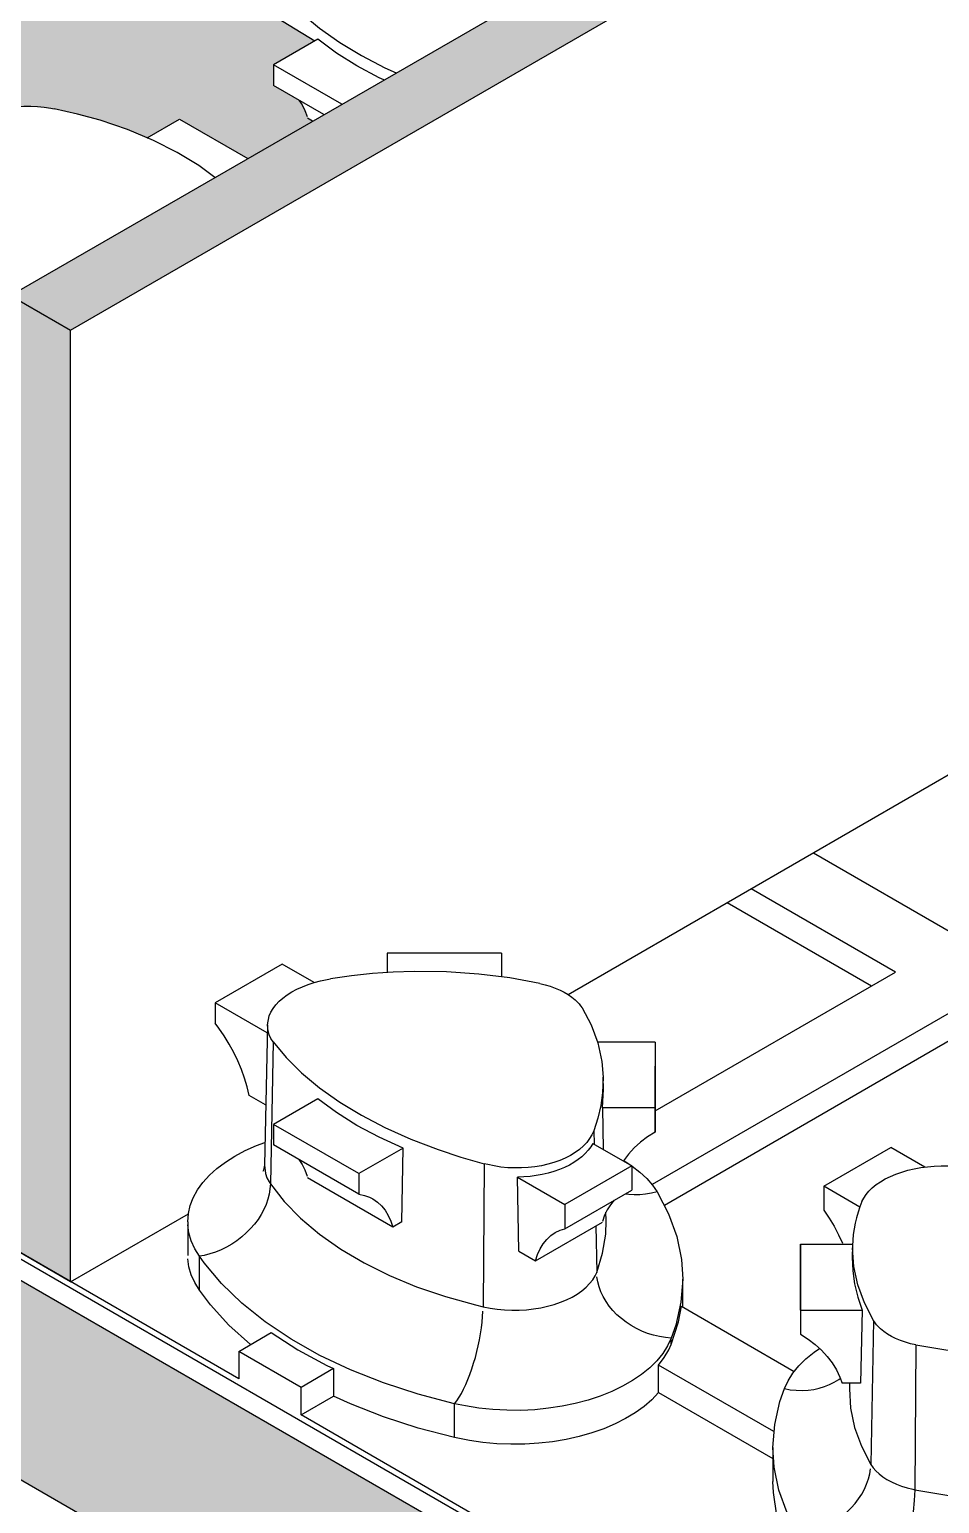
# Model space of a CAD drawing. Header units: millimetres. Extents: x 441156 to 441876, y 4514765 to 4515211.
# Drawn here: x 441489.989 to 441490.625, y 4515035.537 to 4515036.565 of the extents above; entities that cross this region are included whole.
import ezdxf

# ---------------------------------------------------------------- set-up
doc = ezdxf.new("R2010")
doc.units = ezdxf.units.MM
doc.layers.add('Cornice', color=7, linetype='Continuous')
doc.layers.add('Cornice_Tratteggi', color=7, linetype='Continuous', lineweight=5)

msp = doc.modelspace()

# ---------------------------------------------------------------- hatches: boundary and pattern name
at = {"layer": 'Cornice_Tratteggi'}
h = msp.add_hatch(dxfattribs=at)
h.set_pattern_fill('AR-RSHKE', color=254, scale=3.01875e-05)
h.set_pattern_definition([(0, (441481.528145, 4515051.270611), (0.0195524437, 0.00920115), [0.004600575, -0.0038338125, 0.0053673375, -0.0023002875, 0.0069008625, -0.00306705]), (0, (441481.5327455, 4515051.270994), (0.0195524437, 0.00920115), [0.0038338125, -0.0145684875, 0.00306705, -0.004600575]), (0, (441481.541947, 4515051.2700355), (0.0195524437, 0.00920115), [0.002300287, -0.023769637]), (90, (441481.528145, 4515051.2706106), (-0.0065174813, 0.00920115), [0.008817769, -0.027986831]), (90, (441481.5327455, 4515051.2706106), (-0.0065174813, 0.00920115), [0.008626078, -0.028178522]), (90, (441481.5365793, 4515051.2706106), (-0.0065174813, 0.00920115), [0.008051006, -0.028753594]), (90, (441481.5419467, 4515051.2700355), (-0.0065174813, 0.00920115), [0.008817769, -0.027986831]), (90, (441481.544247, 4515051.2700355), (-0.0065174813, 0.00920115), [0.008817769, -0.027986831]), (90, (441481.551148, 4515051.2706106), (-0.0065174813, 0.00920115), [0.008434387, -0.028370212])])
h.paths.add_polyline_path([(441490.01807424, 4515036.35548412), (441489.97624511, 4515036.37963395), (441489.97624511, 4515035.76380895), (441489.76709948, 4515035.88455808), (441489.76709948, 4515035.83625808), (441490.01807424, 4515035.69135912)])
h.paths.add_polyline_path([(441491.33918857, 4515037.1182225), (441491.33918857, 4515037.16652215), (441489.97624511, 4515036.37963395), (441490.01807424, 4515036.35548412)])
msp.add_hatch(color=254, dxfattribs=at).paths.add_polyline_path([(441489.95742889, 4515036.69872815, 1.0328110654), (441489.87026317, 4515036.55398606), (441489.93402486, 4515036.51502755), (441489.95044298, 4515036.52450647), (441489.97410147, 4515036.51084665), (441489.97605703, 4515036.51111167), (441489.98080044, 4515036.51153459), (441489.98556043, 4515036.51174106), (441489.99032181, 4515036.51172767), (441489.9950656, 4515036.51149707), (441489.99974206, 4515036.51105289), (441490.00430146, 4515036.51039877), (441490.00672284, 4515036.50995572), (441490.02303871, 4515036.50632802), (441490.03876728, 4515036.50200371), (441490.05794381, 4515036.49549603), (441490.07163157, 4515036.48976019), (441490.09426945, 4515036.50283074), (441490.14194986, 4515036.47530271), (441490.18703763, 4515036.50133389), (441490.18354425, 4515036.50335078), (441490.18318219, 4515036.50461077), (441490.18164739, 4515036.50884534), (441490.17973193, 4515036.51268618), (441490.17745039, 4515036.51610408), (441490.15980777, 4515036.52628996), (441490.1598081, 4515036.54066914), (441490.18876078, 4515036.55738394)])
h = msp.add_hatch(dxfattribs=at)
h.set_pattern_fill('GHIAIA2', color=254, scale=0.2, pattern_type=2)
h.set_pattern_definition([(0, (439121.96322, 4515107.92499), (0.2, 0.2), [0.06, -0.07, 0.01, -0.06]), (0, (439122.04322, 4515107.96499), (0.2, 0.2), [0.01, -0.05, 0.04, -0.1]), (0, (439122.07322, 4515107.97499), (0.2, 0.2), [0.01, -0.19]), (0, (439121.98322, 4515107.98499), (0.2, 0.2), [0.04, -0.16]), (0, (439121.96322, 4515108.00499), (0.2, 0.2), [0.02, -0.18]), (0, (439122.10322, 4515108.02499), (0.2, 0.2), [0.02, -0.01, 0.01, -0.16]), (0, (439122.02322, 4515108.03499), (0.2, 0.2), [0.03, -0.17]), (0, (439121.97322, 4515108.05499), (0.2, 0.2), [0.02, -0.18]), (0, (439122.05322, 4515108.07499), (0.2, 0.2), [0.01, -0.06, 0.03, -0.1]), (0, (439122.01322, 4515108.08499), (0.2, 0.2), [0.02, -0.18]), (0, (439122.08322, 4515108.09499), (0.2, 0.2), [0.02, -0.18]), (0, (439122.04322, 4515108.10499), (0.2, 0.2), [0.02, -0.18]), (0, (439122.12322, 4515108.11499), (0.2, 0.2), [0.02, -0.18]), (90, (439121.95322, 4515107.92499), (-0.2, 0.2), [0.04, -0.01, 0.02, -0.08, 0.04, -0.01]), (90, (439121.96322, 4515108.05499), (-0.2, 0.2), [0.01, -0.19]), (90, (439121.99322, 4515107.99499), (-0.2, 0.2), [0.02, -0.04, 0.01, -0.13]), (90, (439122.00322, 4515108.02499), (-0.2, 0.2), [0.02, -0.04, 0.03, -0.11]), (90, (439122.03322, 4515107.97499), (-0.2, 0.2), [0.01, -0.1, 0.02, -0.01, 0.02, -0.04]), (90, (439122.04322, 4515107.95499), (-0.2, 0.2), [0.01, -0.19]), (90, (439122.06322, 4515108.01499), (-0.2, 0.2), [0.01, -0.01, 0.03, -0.15]), (90, (439122.07322, 4515107.98499), (-0.2, 0.2), [0.02, -0.08, 0.01, -0.01, 0.01, -0.07]), (90, (439122.09322, 4515107.93499), (-0.2, 0.2), [0.03, -0.17]), (90, (439122.11322, 4515108.08499), (-0.2, 0.2), [0.01, -0.01, 0.01, -0.17]), (90, (439122.12322, 4515108.03499), (-0.2, 0.2), [0.03, -0.17]), (90, (439122.14822, 4515108.01999), (-0.2, 0.2), [0.01, -0.19]), (45, (439122.02322, 4515107.92499), (2e-17, 0.2), [0.014142, -0.268700712]), (45, (439122.00322, 4515108.11499), (2e-17, 0.2), [0.014142, -0.042426, 0.042426, -0.1838487125]), (45, (439122.02322, 4515108.08499), (2e-17, 0.2), [0.028284, -0.07071068, 0.014142, -0.1697060325]), (45, (439122.06322, 4515108.07499), (2e-17, 0.2), [0.028284, -0.098995, 0.014142, -0.1414217125]), (45, (439121.98322, 4515107.98499), (2e-17, 0.2), [0.014142, -0.268700712]), (45, (439122.03322, 4515107.98499), (2e-17, 0.2), [0.0424264, -0.240416312]), (45, (439122.07322, 4515108.00499), (2e-17, 0.2), [0.014142, -0.0848528, 0.014142, -0.1697059125]), (45, (439122.10322, 4515108.02499), (2e-17, 0.2), [0.028284, -0.254558712]), (45, (439122.14322, 4515108.02499), (2e-17, 0.2), [0.028284, -0.254558712]), (45, (439122.14322, 4515107.96499), (2e-17, 0.2), [0.014142, -0.268700712]), (45, (439122.12322, 4515108.06499), (2e-17, 0.2), [0.014142, -0.268700712]), (45, (439122.10322, 4515108.09499), (2e-17, 0.2), [0.014142, -0.268700712]), (45, (439122.14322, 4515108.11499), (2e-17, 0.2), [0.014142, -0.268700712]), (45, (439121.95322, 4515108.11499), (2e-17, 0.2), [0.014142, -0.268700712]), (45, (439122.05322, 4515108.03499), (2e-17, 0.2), [0.014142, -0.268700712]), (45, (439122.07322, 4515108.11499), (2e-17, 0.2), [0.014142, -0.098995, 0.014142, -0.1555637125]), (45, (439121.98322, 4515108.00499), (2e-17, 0.2), [0.028284, -0.254558712]), (45, (439121.98322, 4515108.05499), (2e-17, 0.2), [0.042426, -0.240416712]), (135, (439121.96322, 4515108.00499), (-0.2, 2e-17), [0.021214, -0.261628712]), (135, (439122.07322, 4515107.99499), (-0.2, 2e-17), [0.014142, -0.268700712]), (135, (439122.13322, 4515108.02499), (-0.2, 2e-17), [0.014142, -0.268700712]), (135, (439122.06322, 4515108.06499), (-0.2, 2e-17), [0.014142, -0.268700712]), (135, (439122.07322, 4515108.09499), (-0.2, 2e-17), [0.014142, -0.268700712]), (135, (439122.04322, 4515108.10499), (-0.2, 2e-17), [0.014142, -0.268700712]), (135, (439122.08322, 4515108.09499), (-0.2, 2e-17), [0.014142, -0.268700712]), (135, (439121.96322, 4515107.97499), (-0.2, 2e-17), [0.014142, -0.268700712]), (135, (439122.00322, 4515108.04499), (-0.2, 2e-17), [0.014142, -0.268700712]), (135, (439122.00322, 4515107.98499), (-0.2, 2e-17), [0.028284, -0.254558712]), (135, (439122.04322, 4515107.96499), (-0.2, 2e-17), [0.028284, -0.254558712]), (135, (439122.12322, 4515108.07499), (-0.2, 2e-17), [0.028284, -0.254558712]), (135, (439122.06322, 4515108.02499), (-0.2, 2e-17), [0.014142, -0.268700712]), (135, (439122.09322, 4515107.96499), (-0.2, 2e-17), [0.028284, -0.1697056, 0.014142, -0.0707111125]), (135, (439121.97322, 4515108.05499), (-0.1999999006, 9.94e-08), [0.028284, -0.05656854, 0.028284, -0.1697061725]), (135, (439121.95322, 4515107.94499), (-0.2, 2e-17), [0.02828, -0.07072, 0.02828, -0.07072, 0.01414, -0.0707027125]), (26.565051, (439122.02322, 4515107.98499), (0.2, 1e-11), [0.04472, -0.02236, 0.02236, -0.357773595]), (26.565051, (439122.05322, 4515108.10499), (0.2, 1e-11), [0.04472, -0.402493595]), (26.565051, (439122.05322, 4515107.96499), (0.2, 1e-11), [0.02236, -0.424853595]), (26.565051, (439121.96322, 4515107.97499), (0.2, 1e-11), [0.02236, -0.424853595]), (26.565051, (439122.00322, 4515108.02499), (0.2, 1e-11), [0.02236, -0.424853595]), (26.565051, (439121.96322, 4515108.04499), (0.2, 1e-11), [0.02236, -0.424853595]), (63.434949, (439121.99322, 4515108.06499), (1e-11, 0.2), [0.02236, -0.424853595]), (63.434949, (439122.06322, 4515108.06499), (1e-11, 0.2), [0.02236, -0.424853595]), (63.434949, (439122.08322, 4515107.92499), (1e-11, 0.2), [0.02236, -0.424853595]), (63.434949, (439121.95322, 4515108.03499), (1e-11, 0.2), [0.02236, -0.424853595]), (63.434949, (439122.03322, 4515107.93499), (1e-11, 0.2), [0.02236, -0.15652, 0.02236, -0.245973595]), (116.565051, (439122.00322, 4515108.10499), (-1e-11, 0.2), [0.02236, -0.424853595]), (116.565051, (439122.12322, 4515108.06499), (-1e-11, 0.2), [0.02236, -0.424853595]), (116.565051, (439122.03322, 4515108.10499), (-1e-11, 0.2), [0.02236, -0.424853595]), (116.565051, (439121.95322, 4515107.99499), (-1e-11, 0.2), [0.02236, -0.424853595]), (153.434949, (439122.10322, 4515107.96499), (-0.2, 1e-11), [0.02236, -0.424853595]), (153.434949, (439122.14322, 4515108.01499), (-0.2, 1e-11), [0.02236, -0.424853595]), (153.434949, (439122.02322, 4515108.03499), (-0.2, 1e-11), [0.02236, -0.424853595]), (153.434949, (439122.05322, 4515108.07499), (-0.2, 1e-11), [0.02236, -0.424853595]), (153.434949, (439122.12322, 4515108.11499), (-0.2, 1e-11), [0.02236, -0.424853595]), (153.434949, (439121.98322, 4515107.92499), (-0.2, 1e-11), [0.03354, -0.413673595])])
h.paths.add_polyline_path([(441489.03659931, 4515036.23878296), (441489.03659931, 4515036.09992046), (441491.33918857, 4515034.77053272), (441491.33918857, 4515034.90939522)])
h = msp.add_hatch(dxfattribs=at)
h.set_pattern_fill('GRAVEL', color=254, scale=0.25)
h.set_pattern_definition([(228.0127875, (439122.133223, 4515108.17499), (-2, -2.25), [0.033634, -3.329772012]), (184.96974073, (439122.110723, 4515108.149989), (3, 0.25), [0.057717, -5.71398119]), (132.5104471, (439122.053223, 4515108.14499), (2.5, -2.75), [0.040697, -4.02900815]), (267.273689, (439121.955723, 4515108.08249), (0.25, 5), [0.0525595, -5.20338951]), (292.8336542, (439121.953223, 4515108.02999), (-1.25, 3), [0.05153875, -5.102343282]), (357.273689, (439121.973223, 4515107.98249), (-5, 0.25), [0.0525595, -5.20338951]), (37.69424047, (439122.0257235, 4515107.979989), (-3.25, -2.5), [0.06950725, -6.881212137]), (72.25532837, (439122.0807235, 4515108.022489), (1.75, 5.5), [0.065622, -6.496580374]), (121.4295656, (439122.100723, 4515108.08499), (-2, 3.25), [0.0527375, -5.221018277]), (175.2363583, (439122.073223, 4515108.12999), (2.75, -0.25), [0.060208, -2.950190645]), (222.3974378, (439122.0132235, 4515108.1349894), (-3, -2.75), [0.077862, -7.70834375]), (138.8140748, (439122.203223, 4515108.07999), (-1.75, 1.5), [0.02657525, -2.630961203]), (171.4692344, (439122.183223, 4515108.09749), (3.25, -0.5), [0.05055925, -5.005377854]), (225, (439122.13322, 4515108.10499), (-3e-17, -0.25), [0.03535525, -0.31819814]), (203.1985905, (439122.115723, 4515108.13499), (1.25, 0.5), [0.0190395, -1.884903776]), (291.8014095, (439122.098223, 4515108.12749), (-0.25, 0.75), [0.02692575, -1.319365452]), (30.9637565, (439122.108223, 4515108.10249), (0.75, 0.5), [0.04373225, -1.414005724]), (161.565051, (439122.14572, 4515108.12499), (0.5, -0.25), [0.03162275, -0.758946665]), (16.3895403, (439121.953223, 4515108.12749), (2.5, 0.75), [0.0443, -4.385711287]), (70.34617594, (439121.995723, 4515108.13999), (-1, -2.75), [0.03716525, -3.679351937]), (293.1985905, (439122.145723, 4515108.17499), (-0.5, 1.25), [0.03807875, -1.865864526]), (343.6104597, (439122.160723, 4515108.13999), (-2.5, 0.75), [0.0443, -4.385711287]), (339.4439548, (439121.953223, 4515107.97249), (-1.25, 0.5), [0.04272, -2.093280936]), (294.7751406, (439121.993223, 4515107.95749), (-1.25, 2.75), [0.0357945, -3.543660766]), (66.8014095, (439122.148223, 4515107.92499), (0.5, 1.25), [0.03807875, -1.865864526]), (17.35402464, (439122.163223, 4515107.95999), (-3.25, -1), [0.04190775, -4.148855904]), (69.4439548, (439122.025723, 4515107.92499), (-0.5, -1.25), [0.02136, -2.114640936]), (101.3099325, (439122.133223, 4515107.92499), (-0.25, 1), [0.0127475, -1.262007378]), (165.9637565, (439122.130723, 4515107.93749), (0.75, -0.25), [0.05153875, -0.979237656]), (186.00900596, (439122.080723, 4515107.94999), (2.5, 0.25), [0.0477625, -4.728480794]), (303.6900675, (439122.108223, 4515108.07999), (-0.25, 0.5), [0.0360555, -0.86533232]), (353.1572266, (439122.128223, 4515108.049989), (4.25, -0.5), [0.0629485, -6.231890656]), (60.9453959, (439122.190723, 4515108.04249), (-1, -1.75), [0.025739, -2.548168535]), (90, (439122.20322, 4515108.065), (-0.25, 0.25), [0.015, -0.235]), (120.2564372, (439122.075723, 4515107.95749), (1, -1.75), [0.034731, -3.438379997]), (48.0127875, (439122.058223, 4515107.98749), (2, 2.25), [0.067268, -3.296138012]), (0, (439122.10322, 4515108.0375), (0.25, 0.25), [0.065, -0.185]), (325.3048465, (439122.168223, 4515108.03749), (2.5, -1.75), [0.0395285, -3.913318575]), (254.0546041, (439122.200723, 4515108.01499), (-0.25, -1), [0.0364005, -1.783626972]), (207.64597536, (439122.190723, 4515107.979989), (-4.75, -2.5), [0.05926625, -5.867368546]), (175.42607874, (439122.138223, 4515107.952489), (-3.25, 0.25), [0.06269975, -6.207268352])])
h.paths.add_polyline_path([(441489.03659931, 4515036.09992046), (441489.03659931, 4515035.82106095), (441491.33918857, 4515034.49167321), (441491.33918857, 4515034.77053272), (441491.15239329, 4515034.87837799), (441491.0769623, 4515034.81304679, -0.1803609736), (441491.07917294, 4515034.80711776, -1), (441491.06106044, 4515034.80711776, -0.6943969216), (441491.0769623, 4515034.81304679), (441491.15239329, 4515034.87837799)])

# ---------------------------------------------------------------- linework, layer by layer
at = {"color": 254, "linetype": 'Continuous'}
for p, q in [((441490.19067425, 4515036.55848862), (441490.1598081, 4515036.54066914)), ((441490.1598081, 4515036.54066914), (441490.15980777, 4515036.52628996)), ((441490.20748851, 4515036.5131411), (441490.1598081, 4515036.54066914)), ((441490.19503549, 4515036.50595142), (441490.15980777, 4515036.52628996)), ((441490.07163157, 4515036.48976019), (441490.09426945, 4515036.50283074)), ((441490.09426945, 4515036.50283074), (441490.14194986, 4515036.47530271)), ((441490.18703763, 4515036.50133389), (441490.18354425, 4515036.50335078))]:
    msp.add_line(p, q, dxfattribs=at)
for points in [[(441490.23692841, 4515036.53013807, 0), (441490.2336061, 4515036.53164505, 0), (441490.21807496, 4515036.53992473, 0), (441490.20373403, 4515036.54889153, 0), (441490.19067425, 4515036.55848862, 0)], [(441490.17745039, 4515036.51610408, 0), (441490.17973193, 4515036.51268618, 0), (441490.18164739, 4515036.50884534, 0), (441490.18318219, 4515036.50461077, 0), (441490.18354425, 4515036.50335078, 0)], [(441489.93025423, 4515036.48673579, 0), (441489.93150398, 4515036.48924802, 0), (441489.93314202, 4515036.49171149, 0), (441489.93514916, 4515036.49410051, 0), (441489.93750625, 4515036.49638939, 0), (441489.94020923, 4515036.49856862, 0), (441489.94324419, 4515036.50063158, 0), (441489.94657742, 4515036.50255708, 0), (441489.9501752, 4515036.50432396, 0), (441489.95402446, 4515036.50592255, 0), (441489.95811112, 4515036.50735063, 0), (441489.96239085, 4515036.50859404, 0), (441489.96681931, 4515036.50963864, 0), (441489.97138003, 4515036.51047783, 0), (441489.97605703, 4515036.51111167, 0), (441489.98080044, 4515036.51153459, 0), (441489.98556043, 4515036.51174106, 0), (441489.99032181, 4515036.51172767, 0), (441489.9950656, 4515036.51149707, 0), (441489.99974206, 4515036.51105289, 0), (441490.00430146, 4515036.51039877, 0), (441490.00672284, 4515036.50995572, 0)], [(441490.11890989, 4515036.46200071, 0), (441490.10759083, 4515036.47031807, 0), (441490.09244473, 4515036.47956859, 0), (441490.07603497, 4515036.48791495, 0), (441490.05794381, 4515036.49549603, 0), (441490.03876728, 4515036.50200371, 0), (441490.02303871, 4515036.50632802, 0), (441490.00672284, 4515036.50995572, 0)]]:
    msp.add_polyline3d(points, dxfattribs=at)
at = {"layer": 'Cornice', "color": 254}
for p, q in [((441489.97624511, 4515036.37963395), (441491.33918857, 4515037.16652215)), ((441490.01807424, 4515036.35548412), (441491.33918857, 4515037.1182225)), ((441489.95742889, 4515036.69872815), (441490.18876078, 4515036.55738394)), ((441489.97624511, 4515036.37963395), (441490.01807424, 4515036.35548412)), ((441490.01807424, 4515035.69135912), (441490.01807424, 4515036.35548412)), ((441490.36543076, 4515035.89190357), (441490.65752341, 4515036.06054172)), ((441490.01807424, 4515035.69135912), (441489.76709948, 4515035.83625808)), ((441490.01807424, 4515035.69135912), (441490.10038576, 4515035.73888124))]:
    msp.add_line(p, q, dxfattribs=at)
at = {"layer": 'Cornice', "color": 254, "linetype": 'Continuous'}
for p, q in [((441491.33918857, 4515034.92418409), (441489.03659931, 4515036.25357183)), ((441491.33918857, 4515034.90939522), (441489.03659931, 4515036.23878296)), ((441489.03659931, 4515036.09992046), (441491.33918857, 4515034.77053272)), ((441490.53677708, 4515035.99082947), (441490.63753326, 4515035.93265842)), ((441490.59398785, 4515035.90751771), (441490.49323168, 4515035.96568876)), ((441490.47658172, 4515035.956076), (441490.5773379, 4515035.89790495)), ((441490.31885942, 4515035.92063139), (441490.23916442, 4515035.92063139)), ((441490.23916442, 4515035.92063139), (441490.23916442, 4515035.90720929)), ((441490.31885942, 4515035.92063139), (441490.31885942, 4515035.90415183)), ((441490.16580986, 4515035.91311206), (441490.11906259, 4515035.88612277)), ((441490.18814249, 4515035.90021776), (441490.16580986, 4515035.91311206)), ((441490.42616358, 4515035.81062525), (441490.59398785, 4515035.90751771)), ((441490.11906259, 4515035.88612277), (441490.11906226, 4515035.87174377)), ((441490.15536644, 4515035.86516184), (441490.11906259, 4515035.88612277)), ((441490.63753326, 4515035.882377), (441490.42414202, 4515035.7591767)), ((441490.15548687, 4515035.87079444), (441490.1533909, 4515035.77275852)), ((441490.15958274, 4515035.85877598), (441490.15762588, 4515035.75967822)), ((441490.42616304, 4515035.85868022), (441490.3859894, 4515035.85867936)), ((441490.42616304, 4515035.85868022), (441490.42616304, 4515035.81266873)), ((441490.42616304, 4515035.85868022), (441490.42616358, 4515035.84184142)), ((441490.43273752, 4515035.74491374), (441490.63753326, 4515035.86315148)), ((441490.42616358, 4515035.79582994), (441490.42616358, 4515035.84184142)), ((441490.39009873, 4515035.82573814), (441490.38992104, 4515035.83404914)), ((441490.15428893, 4515035.81476253), (441490.14279874, 4515035.82139633)), ((441490.19067425, 4515035.81905601), (441490.1598081, 4515035.80123654)), ((441490.38941415, 4515035.81266795), (441490.39009873, 4515035.82573814)), ((441490.42616304, 4515035.81266873), (441490.38941415, 4515035.81266795)), ((441490.38941415, 4515035.81266795), (441490.39003601, 4515035.78365558)), ((441490.42616304, 4515035.81266873), (441490.42616358, 4515035.79582994)), ((441490.1598081, 4515035.80123654), (441490.15980777, 4515035.78685735)), ((441490.21936284, 4515035.76685292), (441490.1598081, 4515035.80123654)), ((441490.38337807, 4515035.79678703), (441490.38357351, 4515035.78738647)), ((441490.21936252, 4515035.75247374), (441490.15980777, 4515035.78685735)), ((441490.38265558, 4515035.78791641), (441490.40993658, 4515035.77216669)), ((441490.13548037, 4515035.62357532), (441489.85883899, 4515035.78329276)), ((441490.25022899, 4515035.7846724), (441490.21936284, 4515035.76685292)), ((441490.24944788, 4515035.73320006), (441490.25022899, 4515035.7846724)), ((441490.54406929, 4515035.75808457), (441490.59081656, 4515035.78507386)), ((441490.61447504, 4515035.77141404), (441490.59081656, 4515035.78507386)), ((441490.21936284, 4515035.76685292), (441490.21936252, 4515035.75247374)), ((441490.30690945, 4515035.77371768), (441490.30612348, 4515035.67394391)), ((441490.40993658, 4515035.77216669), (441490.36318932, 4515035.7451774)), ((441490.40993658, 4515035.77216669), (441490.40993697, 4515035.75532743)), ((441490.24309899, 4515035.72953456), (441490.18354425, 4515035.76391818)), ((441490.33007227, 4515035.76429635), (441490.36318932, 4515035.7451774)), ((441490.33111778, 4515035.71267133), (441490.33007227, 4515035.76429635)), ((441490.3631897, 4515035.72833814), (441490.40993697, 4515035.75532743)), ((441490.54406929, 4515035.75808457), (441490.54406891, 4515035.74124575)), ((441490.56927025, 4515035.74353417), (441490.54406929, 4515035.75808457)), ((441490.36318932, 4515035.7451774), (441490.3631897, 4515035.72833814)), ((441490.39205782, 4515035.7341039), (441490.39193392, 4515035.73989945)), ((441490.099962, 4515035.73327772), (441490.099962, 4515035.70961553)), ((441490.24944788, 4515035.73320006), (441490.24309899, 4515035.72953456)), ((441490.34265503, 4515035.70601036), (441490.3894023, 4515035.73299964)), ((441490.38476, 4515035.73031944), (441490.38543302, 4515035.69794912)), ((441490.52784283, 4515035.71758204), (441490.5278423, 4515035.70074325)), ((441490.52784283, 4515035.67157055), (441490.52784283, 4515035.71758204)), ((441490.52784283, 4515035.71758204), (441490.56419972, 4515035.71758126)), ((441490.56408297, 4515035.716527), (441490.56390714, 4515035.70830315)), ((441490.10805082, 4515035.68545849), (441490.10805082, 4515035.70912068)), ((441490.33111778, 4515035.71267133), (441490.34265503, 4515035.70601036)), ((441490.44550267, 4515035.67380997), (441490.44550267, 4515035.69313238)), ((441490.5278423, 4515035.70074325), (441490.5278423, 4515035.65473176)), ((441490.44454281, 4515035.67436413), (441490.52342296, 4515035.6288231)), ((441490.52784283, 4515035.67157055), (441490.5278423, 4515035.65473176)), ((441490.52784283, 4515035.67157055), (441490.57081912, 4515035.67156963)), ((441490.57081912, 4515035.67156963), (441490.56969934, 4515035.62054839)), ((441490.57881098, 4515035.66430873), (441490.57679249, 4515035.56394036)), ((441490.13548037, 4515035.64280084), (441490.15818717, 4515035.65591049)), ((441490.43753294, 4515035.64762537), (441490.43753294, 4515035.65206203)), ((441490.13548037, 4515035.64280084), (441490.13548037, 4515035.62357532)), ((441490.17902577, 4515035.61766013), (441490.13548037, 4515035.64280084)), ((441490.60816766, 4515035.64735981), (441490.60746589, 4515035.54623124)), ((441490.42868473, 4515035.61401277), (441490.42868473, 4515035.6332383)), ((441490.50908119, 4515035.58682183), (441490.42868473, 4515035.6332383)), ((441490.20173257, 4515035.63076978), (441490.17902577, 4515035.61766013)), ((441490.20173257, 4515035.63076978), (441490.20173257, 4515035.61154426)), ((441490.17902577, 4515035.59843461), (441490.17902577, 4515035.61766013)), ((441490.17902577, 4515035.59843461), (441490.20173257, 4515035.61154426)), ((441490.42868473, 4515035.61401277), (441490.50850321, 4515035.56793)), ((441490.56969934, 4515035.62054839), (441490.5568827, 4515035.62054839)), ((441490.56203099, 4515035.62054839), (441490.56194805, 4515035.61666892)), ((441490.28621161, 4515035.5825983), (441490.28621161, 4515035.60626049)), ((441490.45566716, 4515035.43871716), (441490.17902577, 4515035.59843461)), ((441490.50850321, 4515035.5756974), (441490.50850321, 4515035.55203521))]:
    msp.add_line(p, q, dxfattribs=at)
for points in [[(441490.15958274, 4515036.59820858, 0), (441490.16862447, 4515036.58729201, 0), (441490.17929005, 4515036.57669911, 0), (441490.19189002, 4515036.56621524, 0), (441490.20604146, 4515036.55622866, 0), (441490.22118757, 4515036.5470717, 0), (441490.23759732, 4515036.53851682, 0), (441490.24538987, 4515036.53502325, 0)], [(441490.15548682, 4515035.87079243, 0), (441490.15552857, 4515035.87164067, 0), (441490.15591848, 4515035.87431337, 0), (441490.15670486, 4515035.87697354, 0), (441490.15788156, 4515035.87959292, 0), (441490.15944764, 4515035.88215925, 0), (441490.16139362, 4515035.88466619, 0), (441490.16369697, 4515035.88708762, 0), (441490.16633519, 4515035.8893974, 0), (441490.169301, 4515035.89158456, 0), (441490.17258111, 4515035.89364407, 0), (441490.17613928, 4515035.89555495, 0), (441490.17993929, 4515035.8972962, 0), (441490.18397144, 4515035.89885991, 0), (441490.18821734, 4515035.90024213, 0), (441490.19263117, 4515035.90142933, 0), (441490.19716714, 4515035.90240801, 0), (441490.19967082, 4515035.90284943, 0)], [(441490.34583821, 4515035.89951944, 0), (441490.3247393, 4515035.90340887, 0), (441490.30318593, 4515035.90613228, 0), (441490.28068664, 4515035.90769332, 0), (441490.25802804, 4515035.90798837, 0), (441490.24341257, 4515035.90750396, 0), (441490.22884411, 4515035.90649342, 0), (441490.21418796, 4515035.90493687, 0), (441490.19967082, 4515035.90284943, 0)], [(441490.34583821, 4515035.89951944, 0), (441490.34951686, 4515035.89863358, 0), (441490.35306271, 4515035.89758386, 0), (441490.35654663, 4515035.89633962, 0), (441490.3598386, 4515035.89493859, 0), (441490.36283012, 4515035.89343612, 0), (441490.36559701, 4515035.8918056, 0), (441490.36818882, 4515035.89000541, 0), (441490.37050364, 4515035.88809468, 0), (441490.37187452, 4515035.8867759, 0), (441490.37311212, 4515035.88541898, 0), (441490.37422576, 4515035.88400977, 0), (441490.37519489, 4515035.88257051, 0)], [(441490.37519489, 4515035.88257051, 0), (441490.38155699, 4515035.87060548, 0), (441490.38615654, 4515035.85822964, 0), (441490.38900953, 4515035.84515367, 0), (441490.3899209, 4515035.83405574, 0)], [(441490.14279874, 4515035.82139633, 0), (441490.14137345, 4515035.82738192, 0), (441490.1395639, 4515035.83342626, 0), (441490.13738388, 4515035.83948337, 0), (441490.13484997, 4515035.84550713, 0), (441490.13198146, 4515035.85145171, 0), (441490.12880018, 4515035.85727186, 0), (441490.12533033, 4515035.86292328, 0), (441490.12159833, 4515035.86836298, 0), (441490.11906226, 4515035.87174377, 0)], [(441490.15958274, 4515035.85877598, 0), (441490.15799295, 4515035.86122154, 0), (441490.1567822, 4515035.8637561, 0), (441490.15596134, 4515035.86635254, 0), (441490.15554127, 4515035.86898373, 0), (441490.15548682, 4515035.87079243, 0)], [(441490.15958274, 4515035.85877598, 0), (441490.16862447, 4515035.8478594, 0), (441490.17929005, 4515035.83726651, 0), (441490.19189002, 4515035.82678264, 0), (441490.20604146, 4515035.81679605, 0), (441490.22118757, 4515035.80763909, 0), (441490.23759732, 4515035.79908422, 0), (441490.25568849, 4515035.79097356, 0), (441490.27486501, 4515035.78362175, 0), (441490.29059358, 4515035.7784174, 0), (441490.30690945, 4515035.77371768, 0)], [(441490.3899209, 4515035.83405574, 0), (441490.38994175, 4515035.83182869, 0), (441490.38951757, 4515035.82315101, 0), (441490.38829284, 4515035.81443654, 0), (441490.38624027, 4515035.80560338, 0), (441490.38337807, 4515035.79678703, 0)], [(441490.25022899, 4515035.7846724, 0), (441490.2336061, 4515035.79221245, 0), (441490.21807496, 4515035.80049212, 0), (441490.20373403, 4515035.80945893, 0), (441490.19067425, 4515035.81905601, 0)], [(441490.38337807, 4515035.79678703, 0), (441490.38212831, 4515035.79398592, 0), (441490.38049028, 4515035.79125708, 0), (441490.37848313, 4515035.78862887, 0), (441490.37612605, 4515035.78612968, 0), (441490.37342306, 4515035.78377013, 0), (441490.3703881, 4515035.78155717, 0), (441490.36705488, 4515035.7795134, 0), (441490.3634571, 4515035.77766145, 0), (441490.35960783, 4515035.77601171, 0), (441490.35552117, 4515035.7745661, 0), (441490.35124144, 4515035.77333879, 0), (441490.34681299, 4515035.77234394, 0), (441490.34225226, 4515035.77158831, 0), (441490.33757527, 4515035.77107116, 0), (441490.33283185, 4515035.77079663, 0), (441490.32807186, 4515035.77076884, 0), (441490.32331049, 4515035.770991, 0), (441490.3185667, 4515035.77145927, 0), (441490.31389023, 4515035.77216734, 0), (441490.30933083, 4515035.77310892, 0), (441490.30690945, 4515035.77371768, 0)], [(441490.099962, 4515035.73327772, 0), (441490.10038919, 4515035.73892667, 0), (441490.10166752, 4515035.74453262, 0), (441490.10378726, 4515035.75005292, 0), (441490.10673228, 4515035.75544555, 0), (441490.11048016, 4515035.76066947, 0), (441490.11500238, 4515035.76568492, 0), (441490.12026452, 4515035.77045374, 0), (441490.12622653, 4515035.77493962, 0), (441490.13284305, 4515035.77910843, 0), (441490.14006371, 4515035.78292844, 0), (441490.14783356, 4515035.78637058, 0), (441490.15372955, 4515035.78859824, 0)], [(441490.38265558, 4515035.78791641, 0), (441490.38124384, 4515035.78548151, 0), (441490.37950691, 4515035.78311773, 0), (441490.37745538, 4515035.78083951, 0), (441490.37510181, 4515035.7786608, 0), (441490.37246059, 4515035.77659491, 0), (441490.36954787, 4515035.77465447, 0), (441490.36638145, 4515035.77285134, 0), (441490.36298069, 4515035.77119656, 0), (441490.35936638, 4515035.76970023, 0), (441490.35556063, 4515035.7683715, 0), (441490.3515867, 4515035.7672185, 0), (441490.34746889, 4515035.76624828, 0), (441490.34323237, 4515035.76546678, 0), (441490.33890305, 4515035.76487876, 0), (441490.33450739, 4515035.76448782, 0), (441490.33007227, 4515035.76429635, 0)], [(441490.42616358, 4515035.79582994, 0), (441490.42094732, 4515035.79247996, 0), (441490.41610849, 4515035.78877152, 0), (441490.41168393, 4515035.78473285, 0), (441490.40770731, 4515035.78039469, 0), (441490.40420889, 4515035.77579005, 0), (441490.40405355, 4515035.77556305, 0)], [(441490.17745039, 4515035.77667148, 0), (441490.17973193, 4515035.77325358, 0), (441490.18164739, 4515035.76941273, 0), (441490.18318219, 4515035.76517816, 0), (441490.18354425, 4515035.76391818, 0)], [(441490.40433003, 4515035.77596554, 0), (441490.41030565, 4515035.77207725, 0), (441490.41567155, 4515035.76790307, 0), (441490.42038691, 4515035.76347477, 0), (441490.42441582, 4515035.75882605, 0), (441490.42767499, 4515035.75407993, 0)], [(441490.15339092, 4515035.77275915, 0), (441490.15337994, 4515035.77243495, 0), (441490.15314546, 4515035.77053138, 0), (441490.15280799, 4515035.76927375, 0), (441490.15251455, 4515035.76853503, 0), (441490.15236315, 4515035.76824087, 0), (441490.15235602, 4515035.76822901, 0)], [(441490.1533909, 4515035.77275852, 0), (441490.15355149, 4515035.76979646, 0), (441490.15415862, 4515035.76685375, 0), (441490.15520767, 4515035.76395279, 0), (441490.15669065, 4515035.76111566, 0), (441490.15762588, 4515035.75967822, 0)], [(441490.57062781, 4515035.74730319, 0), (441490.57187756, 4515035.74981541, 0), (441490.57351559, 4515035.75227889, 0), (441490.57552274, 4515035.75466791, 0), (441490.57787983, 4515035.75695678, 0), (441490.58058281, 4515035.75913602, 0), (441490.58361777, 4515035.76119898, 0), (441490.58695099, 4515035.76312448, 0), (441490.59054877, 4515035.76489135, 0), (441490.59439804, 4515035.76648994, 0), (441490.5984847, 4515035.76791802, 0), (441490.60276443, 4515035.76916144, 0), (441490.60719289, 4515035.77020603, 0), (441490.61175361, 4515035.77104523, 0), (441490.61643061, 4515035.77167907, 0), (441490.62117402, 4515035.77210199, 0), (441490.62593401, 4515035.77230846, 0), (441490.63069539, 4515035.77229507, 0), (441490.63543917, 4515035.77206447, 0), (441490.64011564, 4515035.77162029, 0), (441490.64467504, 4515035.77096616, 0), (441490.64709642, 4515035.77052312, 0)], [(441490.15762588, 4515035.75967822, 0), (441490.1573842, 4515035.75614523, 0), (441490.15679904, 4515035.75256436, 0), (441490.15587485, 4515035.74896286, 0), (441490.15461867, 4515035.74536813, 0), (441490.15304006, 4515035.74180755, 0), (441490.15115103, 4515035.73830819, 0), (441490.14896597, 4515035.7348967, 0), (441490.14650149, 4515035.73159905, 0), (441490.14377636, 4515035.72844032, 0), (441490.14081131, 4515035.72544455, 0), (441490.13762892, 4515035.72263456, 0), (441490.1342534, 4515035.72003171, 0), (441490.13071044, 4515035.71765583, 0), (441490.127027, 4515035.71552499, 0), (441490.12323113, 4515035.71365541, 0), (441490.1193517, 4515035.71206132, 0), (441490.11541824, 4515035.71075485, 0), (441490.11146069, 4515035.70974594, 0), (441490.10805082, 4515035.70912068, 0)], [(441490.15762588, 4515035.75967822, 0), (441490.16725807, 4515035.74740912, 0), (441490.17870575, 4515035.7356714, 0), (441490.19188178, 4515035.72455438, 0), (441490.2066859, 4515035.71414266, 0), (441490.22300543, 4515035.7045155, 0), (441490.24071617, 4515035.69574614, 0), (441490.25968334, 4515035.68790134, 0), (441490.27976258, 4515035.6810408, 0), (441490.30080107, 4515035.67521674, 0), (441490.30612348, 4515035.67394391, 0)], [(441490.21936252, 4515035.75247374, 0), (441490.22324882, 4515035.75168036, 0), (441490.22689111, 4515035.75036655, 0), (441490.22922085, 4515035.749177, 0)], [(441490.22922085, 4515035.749177, 0), (441490.23239122, 4515035.74701235, 0), (441490.23524797, 4515035.74436278, 0), (441490.23776939, 4515035.74124845, 0), (441490.23993626, 4515035.73769307, 0), (441490.24173211, 4515035.7337237, 0), (441490.24309899, 4515035.72953456, 0)], [(441490.39762656, 4515035.74822008, 0), (441490.39505786, 4515035.74516831, 0), (441490.39284122, 4515035.74167202, 0), (441490.3909935, 4515035.73775783, 0), (441490.38952876, 4515035.73345553, 0), (441490.3894023, 4515035.73299964, 0)], [(441490.42767499, 4515035.75407993, 0), (441490.42365014, 4515035.7531011, 0), (441490.41962338, 4515035.75242576, 0), (441490.41562534, 4515035.75205907, 0), (441490.41168645, 4515035.75200381, 0), (441490.4078367, 4515035.7522604, 0), (441490.40524534, 4515035.75261874, 0)], [(441490.42767499, 4515035.75407993, 0), (441490.43567412, 4515035.73867466, 0), (441490.44133318, 4515035.72292741, 0), (441490.44460968, 4515035.70695643, 0), (441490.44550267, 4515035.69313238, 0)], [(441490.54406891, 4515035.74124575, 0), (441490.54775736, 4515035.73576627, 0), (441490.55117892, 4515035.73008241, 0), (441490.55430756, 4515035.72423744, 0), (441490.55711946, 4515035.71827584, 0), (441490.55742301, 4515035.71758141, 0)], [(441490.10805082, 4515035.70912068, 0), (441490.1048005, 4515035.71445453, 0), (441490.10236774, 4515035.71993164, 0), (441490.10077106, 4515035.72551032, 0), (441490.10002261, 4515035.73114811, 0), (441490.099962, 4515035.73327772, 0)], [(441490.34265503, 4515035.70601036, 0), (441490.34408033, 4515035.71035017, 0), (441490.34588987, 4515035.71430506, 0), (441490.34806989, 4515035.71784491, 0), (441490.3506038, 4515035.72094279, 0), (441490.35347231, 4515035.72357513, 0), (441490.35653317, 4515035.7256528, 0)], [(441490.35653317, 4515035.7256528, 0), (441490.35999301, 4515035.72731606, 0), (441490.3631897, 4515035.72833814, 0)], [(441490.38543302, 4515035.69794912, 0), (441490.38960792, 4515035.71123242, 0), (441490.39176169, 4515035.72467526, 0), (441490.39205782, 4515035.7341039, 0)], [(441490.57881098, 4515035.66430873, 0), (441490.57244888, 4515035.67670639, 0), (441490.56784933, 4515035.68921799, 0), (441490.56499634, 4515035.70212172, 0), (441490.56406412, 4515035.71496039, 0), (441490.56408304, 4515035.71653054, 0)], [(441490.10805082, 4515035.68545849, 0), (441490.1048005, 4515035.69079235, 0), (441490.10236774, 4515035.69626945, 0), (441490.10077106, 4515035.70184813, 0), (441490.10002261, 4515035.70748593, 0), (441490.099962, 4515035.70961553, 0)], [(441490.28621161, 4515035.60626049, 0), (441490.26086036, 4515035.61289013, 0), (441490.23659949, 4515035.62076313, 0), (441490.21361152, 4515035.62982024, 0), (441490.19206937, 4515035.63999333, 0), (441490.17213511, 4515035.65120587, 0), (441490.1539587, 4515035.66337352, 0), (441490.13767687, 4515035.67640473, 0), (441490.12341211, 4515035.69020148, 0), (441490.11127173, 4515035.70465998, 0), (441490.10805082, 4515035.70912068, 0)], [(441490.56390714, 4515035.70830315, 0), (441490.56419251, 4515035.69904623, 0), (441490.56544324, 4515035.68981602, 0), (441490.56765479, 4515035.68064605, 0), (441490.57081912, 4515035.67156963, 0)], [(441490.30612348, 4515035.67394391, 0), (441490.31096555, 4515035.67296038, 0), (441490.31593767, 4515035.67222425, 0), (441490.32100199, 4515035.6717411, 0), (441490.32611998, 4515035.67151462, 0), (441490.33125268, 4515035.67154654, 0), (441490.33636104, 4515035.67183661, 0), (441490.34140616, 4515035.67238262, 0), (441490.34634966, 4515035.67318042, 0), (441490.35115392, 4515035.67422393, 0), (441490.35578236, 4515035.67550522, 0), (441490.36019977, 4515035.67701453, 0), (441490.36437252, 4515035.67874038, 0), (441490.36826886, 4515035.68066963, 0), (441490.37185914, 4515035.68278759, 0), (441490.37511603, 4515035.68507816, 0), (441490.37801474, 4515035.68752389, 0), (441490.38053322, 4515035.69010617, 0), (441490.38265229, 4515035.69280536, 0), (441490.38435582, 4515035.6956009, 0), (441490.38543302, 4515035.69794912, 0)], [(441490.43753294, 4515035.65206203, 0), (441490.43337742, 4515035.6524355, 0), (441490.42921992, 4515035.65311312, 0), (441490.42509208, 4515035.65408972, 0), (441490.42102531, 4515035.65535788, 0), (441490.41705057, 4515035.65690795, 0), (441490.4131981, 4515035.65872812, 0), (441490.40949723, 4515035.66080455, 0), (441490.40597613, 4515035.66312143, 0), (441490.40266158, 4515035.66566113, 0), (441490.39957881, 4515035.66840433, 0), (441490.39675129, 4515035.67133013, 0), (441490.39420054, 4515035.67441628, 0), (441490.39194597, 4515035.6776393, 0), (441490.39000473, 4515035.68097464, 0), (441490.3883916, 4515035.68439692, 0), (441490.38711886, 4515035.68788011, 0), (441490.3861962, 4515035.69139769, 0), (441490.38563063, 4515035.69492289, 0), (441490.38543302, 4515035.69794912, 0)], [(441490.44550267, 4515035.69313238, 0), (441490.44429573, 4515035.67706486, 0), (441490.440684, 4515035.661118, 0), (441490.43753294, 4515035.65206203, 0)], [(441490.14376711, 4515035.64758515, 0), (441490.12870538, 4515035.66109661, 0), (441490.11572821, 4515035.67531077, 0), (441490.10805082, 4515035.68545849, 0)], [(441490.28621161, 4515035.60626049, 0), (441490.2877998, 4515035.60837244, 0), (441490.28938874, 4515035.61078938, 0), (441490.29096634, 4515035.61349289, 0), (441490.2925206, 4515035.61646241, 0), (441490.29403969, 4515035.61967533, 0), (441490.29551205, 4515035.62310721, 0), (441490.29692647, 4515035.62673192, 0), (441490.29827219, 4515035.63052189, 0), (441490.29953896, 4515035.63444825, 0), (441490.30071715, 4515035.63848114, 0), (441490.30179779, 4515035.64258985, 0), (441490.30277266, 4515035.64674313, 0), (441490.30363432, 4515035.65090936, 0), (441490.30437624, 4515035.65505683, 0), (441490.30499275, 4515035.65915397, 0), (441490.30547917, 4515035.66316962, 0), (441490.3058318, 4515035.6670732, 0), (441490.30604796, 4515035.67083501, 0), (441490.30612348, 4515035.67394391, 0)], [(441490.43753294, 4515035.64762537, 0), (441490.44251445, 4515035.66344874, 0), (441490.44454281, 4515035.67436413, 0)], [(441490.60816766, 4515035.64735981, 0), (441490.60448902, 4515035.64815051, 0), (441490.60094316, 4515035.64912355, 0), (441490.59745924, 4515035.65030883, 0), (441490.59416727, 4515035.65167145, 0), (441490.59117575, 4515035.65315665, 0), (441490.58840886, 4515035.65478972, 0), (441490.58581705, 4515035.65661326, 0), (441490.58350223, 4515035.65856813, 0), (441490.58213135, 4515035.65992745, 0), (441490.58089375, 4515035.66133375, 0), (441490.57978012, 4515035.66280186, 0), (441490.57881098, 4515035.66430873, 0)], [(441490.15818717, 4515035.65591049, 0), (441490.1768019, 4515035.64396577, 0), (441490.19713937, 4515035.63299724, 0), (441490.20173257, 4515035.63076978, 0)], [(441490.43753294, 4515035.65206203, 0), (441490.43495115, 4515035.64660771, 0), (441490.4315558, 4515035.64130406, 0), (441490.42737273, 4515035.63619144, 0), (441490.42243379, 4515035.63130876, 0), (441490.41677655, 4515035.62669319, 0), (441490.41044407, 4515035.62237984, 0), (441490.40348455, 4515035.61840156, 0), (441490.39595095, 4515035.6147886, 0), (441490.38790061, 4515035.61156848, 0), (441490.37939479, 4515035.60876569, 0), (441490.37049823, 4515035.60640158, 0), (441490.36127864, 4515035.60449412, 0), (441490.35180619, 4515035.60305784, 0), (441490.34215296, 4515035.60210368, 0), (441490.33239242, 4515035.60163888, 0), (441490.32259886, 4515035.60166699, 0), (441490.31284681, 4515035.6021878, 0), (441490.3032105, 4515035.60319733, 0), (441490.29376324, 4515035.60468791, 0), (441490.28621161, 4515035.60626049, 0)], [(441490.5278423, 4515035.65473176, 0), (441490.53305855, 4515035.65138178, 0), (441490.53789738, 4515035.64767334, 0), (441490.54232194, 4515035.64363468, 0), (441490.54629856, 4515035.63929651, 0), (441490.54979699, 4515035.63469187, 0), (441490.55279058, 4515035.62985579, 0), (441490.55525657, 4515035.62482509, 0), (441490.5568827, 4515035.62054839, 0)], [(441490.42868473, 4515035.6332383, 0), (441490.43263885, 4515035.63841129, 0), (441490.43579701, 4515035.64376356, 0), (441490.43753294, 4515035.64762537, 0)], [(441490.51647293, 4515035.61676775, 0), (441490.51905472, 4515035.62222206, 0), (441490.52245007, 4515035.62752572, 0), (441490.52663314, 4515035.63263834, 0), (441490.53157209, 4515035.63752101, 0), (441490.53722933, 4515035.64213659, 0), (441490.5410751, 4515035.64484609, 0)], [(441490.60816766, 4515035.64735981, 0), (441490.62926657, 4515035.64390299, 0), (441490.65081994, 4515035.64131535, 0), (441490.67331924, 4515035.63958207, 0), (441490.69597783, 4515035.63880071, 0), (441490.7105933, 4515035.63880608, 0), (441490.72516176, 4515035.63920973, 0), (441490.73981792, 4515035.64002327, 0), (441490.75433505, 4515035.64124078, 0)], [(441490.51647293, 4515035.61676775, 0), (441490.52062845, 4515035.61605239, 0), (441490.52478595, 4515035.61564067, 0), (441490.5289138, 4515035.6155357, 0), (441490.53298056, 4515035.6157383, 0), (441490.5369553, 4515035.61624691, 0), (441490.54080777, 4515035.61705767, 0), (441490.54450864, 4515035.6181644, 0), (441490.54802975, 4515035.61955869, 0), (441490.5513443, 4515035.62122992, 0), (441490.55442706, 4515035.62316537, 0), (441490.5555965, 4515035.62401526, 0)], [(441490.28621161, 4515035.5825983, 0), (441490.26086036, 4515035.58922795, 0), (441490.23659949, 4515035.59710094, 0), (441490.21361152, 4515035.60615805, 0), (441490.20173257, 4515035.61154426, 0)], [(441490.42868473, 4515035.61401277, 0), (441490.42396474, 4515035.60905843, 0), (441490.41851481, 4515035.60436045, 0), (441490.41237641, 4515035.59995458, 0), (441490.40559626, 4515035.59587435, 0), (441490.39822596, 4515035.59215081, 0), (441490.3903216, 4515035.58881232, 0), (441490.38194334, 4515035.58588426, 0), (441490.37315495, 4515035.58338893, 0), (441490.36402331, 4515035.58134533, 0), (441490.35461791, 4515035.57976899, 0), (441490.34501034, 4515035.57867192, 0), (441490.33527371, 4515035.57806246, 0), (441490.32548214, 4515035.57794526, 0), (441490.31571013, 4515035.57832121, 0), (441490.30603206, 4515035.57918744, 0), (441490.29652158, 4515035.58053737, 0), (441490.28725108, 4515035.58236072, 0), (441490.28621161, 4515035.5825983, 0)], [(441490.50850321, 4515035.5756974, 0), (441490.50971014, 4515035.59176491, 0), (441490.51332187, 4515035.60771178, 0), (441490.51647293, 4515035.61676775, 0)], [(441490.56194805, 4515035.61666892, 0), (441490.5626796, 4515035.6031753, 0), (441490.56544537, 4515035.58976984, 0), (441490.57022429, 4515035.57655457, 0), (441490.57679249, 4515035.56394036, 0)], [(441490.52633088, 4515035.51474985, 0), (441490.51833176, 4515035.53015512, 0), (441490.51267269, 4515035.54590237, 0), (441490.50939619, 4515035.56187335, 0), (441490.50850321, 4515035.5756974, 0)], [(441490.52633088, 4515035.51474985, 0), (441490.53035573, 4515035.5153868, 0), (441490.53438249, 4515035.51632802, 0), (441490.53838053, 4515035.51756636, 0), (441490.54231942, 4515035.51909237, 0), (441490.54616917, 4515035.52089446, 0), (441490.54990049, 4515035.5229589, 0), (441490.55348499, 4515035.52526999, 0), (441490.55689537, 4515035.52781013, 0), (441490.56010569, 4515035.53055999, 0), (441490.56309152, 4515035.53349865, 0), (441490.56583013, 4515035.53660373, 0), (441490.56830067, 4515035.53985162, 0), (441490.57048435, 4515035.54321758, 0), (441490.57236454, 4515035.54667601, 0), (441490.57392694, 4515035.55020057, 0), (441490.57515966, 4515035.55376446, 0), (441490.57605331, 4515035.55734054, 0), (441490.57660109, 4515035.5609016, 0), (441490.57679249, 4515035.56394036, 0)], [(441490.57679249, 4515035.56394036, 0), (441490.57839625, 4515035.56161021, 0), (441490.58034566, 4515035.55936963, 0), (441490.58262589, 4515035.55723566, 0), (441490.58521959, 4515035.55522455, 0), (441490.58810701, 4515035.55335161, 0), (441490.59126619, 4515035.55163109, 0), (441490.59467307, 4515035.55007608, 0), (441490.59830173, 4515035.54869841, 0), (441490.60212456, 4515035.54750859, 0), (441490.60611245, 4515035.54651565, 0), (441490.60746589, 4515035.54623124, 0)], [(441490.52304615, 4515035.49684359, 0), (441490.51592246, 4515035.51239143, 0), (441490.51115693, 4515035.52823696, 0), (441490.50878534, 4515035.54426119, 0), (441490.50850321, 4515035.55203521, 0)], [(441490.60746589, 4515035.54623124, 0), (441490.60738036, 4515035.54261227, 0), (441490.60717328, 4515035.53882321, 0), (441490.60684622, 4515035.5348929, 0), (441490.60640167, 4515035.53085125, 0), (441490.60584301, 4515035.52672903, 0), (441490.60517451, 4515035.5225576, 0), (441490.60440124, 4515035.51836872, 0), (441490.60352908, 4515035.51419425, 0), (441490.60256469, 4515035.51006598, 0), (441490.60151539, 4515035.50601531, 0), (441490.60038918, 4515035.50207309, 0), (441490.59919461, 4515035.49826931, 0), (441490.5979408, 4515035.49463292, 0), (441490.59663727, 4515035.49119159, 0), (441490.59529395, 4515035.48797152, 0), (441490.59392106, 4515035.48499721, 0), (441490.59252905, 4515035.4822913, 0), (441490.59112852, 4515035.47987439, 0), (441490.5899218, 4515035.47803597, 0)], [(441490.60746589, 4515035.54623124, 0), (441490.62986632, 4515035.54235832, 0), (441490.65276616, 4515035.53962731, 0), (441490.67599114, 4515035.53805898, 0), (441490.69936449, 4515035.53766528, 0), (441490.72270833, 4515035.5384492, 0), (441490.745845, 4515035.54040477, 0), (441490.75480135, 4515035.54148567, 0)]]:
    msp.add_polyline3d(points, dxfattribs=at)
msp.add_arc((441490.6486666, 4515035.71451018), 0.08462905, 157.20716567, 178.63169164, dxfattribs=at)

doc.saveas('drawing.dxf')
